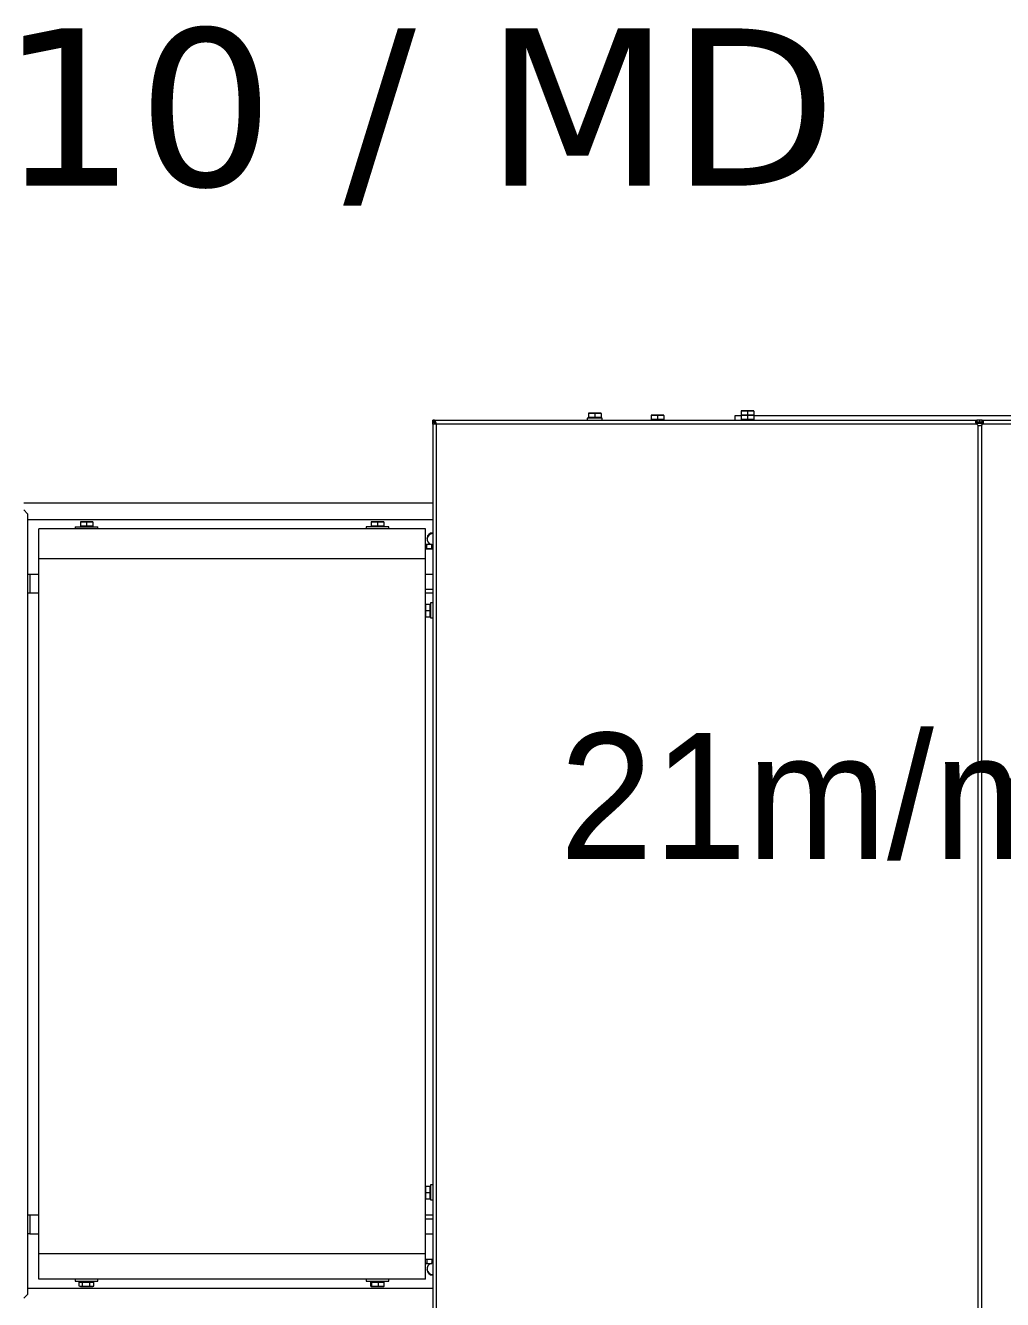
# Model space of a CAD drawing. Header units: millimetres. Extents: x -187347 to 135007, y -6415 to 292048.
# Drawn here: x -55685 to -54909, y 27128 to 28139 of the extents above; entities that cross this region are included whole.
import ezdxf

# ---------------------------------------------------------------- set-up
doc = ezdxf.new("R2010")
doc.units = ezdxf.units.MM
doc.header["$LTSCALE"] = 100
doc.layers.get('0').update_dxf_attribs({"lineweight": 18})
doc.layers.add('Layout Kromeka Details', color=253, linetype='Continuous', lineweight=5)
doc.layers.add('Layout Multivac', color=2, linetype='Continuous')
doc.styles.add('050_100', font='', dxfattribs={"height": 500})
doc.styles.add('SANSSERIFBOLD', font='verdana.ttf', dxfattribs={"height": 250})
doc.styles.get('050_100').set_extended_font_data('Univers')

# ---------------------------------------------------------------- blocks, each defined once
blk = doc.blocks.new('I319 MD_left to right')
at = {"color": 0, "linetype": 'Continuous', "lineweight": 18}
for p, q in [((2498.6, 2822.7), (2498.6, 2824.2)), ((2498.6, 2824.2), (2498.8, 2824.2)), ((2498.6, 2824.2), (2498.6, 2822.7)), ((2498.6, 2824.2), (2498.6, 2824.2)), ((2498.8, 2824.2), (2498.8, 2822.7)), ((2500.1, 2824.2), (2498.8, 2824.2)), ((2500.1, 2824.2), (2930.7, 2824.2)), ((2500.1, 2822.7), (2500.1, 2824.2)), ((2621.3, 2825.8), (2621.3, 2824.2)), ((2633.3, 2825.8), (2621.3, 2825.8)), ((2622.3, 2829.6), (2624.8, 2829.8)), ((2622.3, 2829.8), (2622.3, 2829.6)), ((2624.8, 2829.8), (2622.3, 2829.8)), ((2622.3, 2829.6), (2622.3, 2826.4)), ((2627.3, 2826.4), (2622.3, 2826.4)), ((2622.8, 2826.4), (2622.8, 2825.8)), ((2629.8, 2829.8), (2624.8, 2829.8)), ((2624.8, 2829.8), (2627.3, 2829.6)), ((2627.3, 2829.6), (2629.8, 2829.8)), ((2627.3, 2829.6), (2627.3, 2826.4)), ((2632.3, 2826.4), (2627.3, 2826.4)), ((2629.8, 2829.8), (2632.3, 2829.6)), ((2632.3, 2829.8), (2629.8, 2829.8)), ((2631.7, 2825.8), (2631.7, 2826.4)), ((2632.3, 2829.6), (2632.3, 2829.8)), ((2632.3, 2829.6), (2632.3, 2826.4)), ((2633.3, 2824.2), (2633.3, 2825.8)), ((2672.1, 2828), (2674.6, 2828.2)), ((2672.1, 2828.2), (2672.1, 2828)), ((2674.6, 2828.2), (2672.1, 2828.2)), ((2672.1, 2828), (2672.1, 2824.8)), ((2677.1, 2824.8), (2672.1, 2824.8)), ((2672.6, 2824.8), (2672.6, 2824.2)), ((2674.6, 2828.2), (2677.1, 2828)), ((2679.6, 2828.2), (2674.6, 2828.2)), ((2677.1, 2828), (2679.6, 2828.2)), ((2677.1, 2828), (2677.1, 2824.8)), ((2682.1, 2824.8), (2677.1, 2824.8)), ((2679.6, 2828.2), (2682.1, 2828)), ((2682.1, 2828.2), (2679.6, 2828.2)), ((2681.5, 2824.2), (2681.5, 2824.8)), ((2682.1, 2828), (2682.1, 2828.2)), ((2682.1, 2828), (2682.1, 2824.8)), ((2738.6, 2827.7), (2738.6, 2824.2)), ((2743.5, 2827.7), (2738.6, 2827.7)), ((2743.6, 2831.5), (2746.1, 2831.7)), ((2743.6, 2831.7), (2743.6, 2831.5)), ((2746.1, 2831.7), (2743.6, 2831.7)), ((2743.6, 2831.5), (2743.6, 2828.3)), ((2748.6, 2828.3), (2743.6, 2828.3)), ((2743.6, 2828), (2746.1, 2828.2)), ((2743.6, 2828.2), (2743.6, 2828)), ((2746.1, 2828.2), (2743.6, 2828.2)), ((2743.6, 2828), (2743.6, 2824.8)), ((2748.6, 2824.8), (2743.6, 2824.8)), ((2744.1, 2828.3), (2744.1, 2828.2)), ((2744.1, 2824.8), (2744.1, 2824.2)), ((2746.1, 2831.7), (2748.6, 2831.5)), ((2751.1, 2831.7), (2746.1, 2831.7)), ((2746.1, 2828.2), (2748.6, 2828)), ((2751.1, 2828.2), (2746.1, 2828.2)), ((2748.6, 2831.5), (2748.6, 2828.3)), ((2753.6, 2828.3), (2748.6, 2828.3)), ((2748.6, 2828), (2748.6, 2824.8)), ((2753.6, 2824.8), (2748.6, 2824.8)), ((2751.1, 2831.7), (2753.6, 2831.5)), ((2753.6, 2831.7), (2751.1, 2831.7)), ((2751.1, 2828.2), (2753.6, 2828)), ((2753.6, 2828.2), (2751.1, 2828.2)), ((2753, 2828.2), (2753, 2828.3)), ((2753, 2824.2), (2753, 2824.8)), ((2753.6, 2831.5), (2753.6, 2831.7)), ((2753.6, 2831.5), (2753.6, 2828.3)), ((2753.6, 2828), (2753.6, 2828.2)), ((2753.6, 2828), (2753.6, 2824.8)), ((3112.3, 2827.7), (2753.6, 2827.7)), ((2930.7, 2824.2), (2930.7, 2822.7)), ((2932.9, 2824.2), (2930.7, 2824.2)), ((2932.9, 2824.2), (2933, 2824.2)), ((2932.9, 2824.2), (2932.9, 2822.7)), ((2935.1, 2824.2), (2933, 2824.2)), ((2933, 2822.7), (2933, 2824.2)), ((2935.1, 2824.2), (3365.8, 2824.2)), ((2935.1, 2822.7), (2935.1, 2824.2)), ((2498.8, 2822.7), (2498.6, 2822.7)), ((2498.6, 2822.7), (2498.6, 2822.7)), ((2498.6, 2822.6), (2500.1, 2822.6)), ((2498.6, 2822.4), (2498.6, 2822.6)), ((2500.1, 2822.4), (2498.6, 2822.4)), ((2498.6, 2821), (2498.6, 2822.4)), ((2498.6, 2821), (2498.6, 2114.7)), ((2501.4, 2821), (2498.6, 2821)), ((2500.1, 2822.7), (2498.8, 2822.7)), ((2499, 2822.7), (2498.9, 2822.6)), ((2500.1, 2822.6), (2500.1, 2822.4)), ((2500.1, 2821), (2500.1, 2822.4)), ((2501.4, 2821.2), (2501.4, 2821)), ((2930.4, 2821.2), (2501.4, 2821.2)), ((2501.4, 2821), (2501.4, 2114.7)), ((2930.1, 2822), (2935.8, 2822)), ((2930.4, 2821.2), (2930.5, 2821.2)), ((2932.9, 2822.7), (2930.7, 2822.7)), ((2931.5, 2820.3), (2931.5, 2115.5)), ((2931.5, 2820.3), (2931.6, 2820.3)), ((2932.9, 2822.7), (2933, 2822.7)), ((2935.1, 2822.7), (2933, 2822.7)), ((2934.4, 2820.3), (2934.2, 2820.3)), ((2934.4, 2820.3), (2934.4, 2115.5)), ((2935.4, 2821.2), (2935.3, 2821.2)), ((3364.4, 2821.2), (2935.4, 2821.2)), ((2173.8, 2758.5), (2498.6, 2758.5)), ((2173.8, 2753), (2176.8, 2750)), ((2176.8, 2750), (2176.8, 2130)), ((2176.8, 2745.4), (2498.6, 2745.4)), ((2218.8, 2743.4), (2221.3, 2743.6)), ((2218.8, 2743.6), (2218.8, 2743.4)), ((2221.3, 2743.6), (2218.8, 2743.6)), ((2218.8, 2743.4), (2218.8, 2740.2)), ((2221.3, 2743.6), (2223.8, 2743.4)), ((2226.3, 2743.6), (2221.3, 2743.6)), ((2223.8, 2743.4), (2226.3, 2743.6)), ((2223.8, 2743.4), (2223.8, 2740.2)), ((2226.3, 2743.6), (2228.8, 2743.4)), ((2228.8, 2743.6), (2226.3, 2743.6)), ((2228.8, 2743.4), (2228.8, 2743.6)), ((2228.8, 2743.4), (2228.8, 2740.2)), ((2449.8, 2743.4), (2452.3, 2743.6)), ((2449.8, 2743.6), (2449.8, 2743.4)), ((2452.3, 2743.6), (2449.8, 2743.6)), ((2449.8, 2743.4), (2449.8, 2740.2)), ((2452.3, 2743.6), (2454.8, 2743.4)), ((2457.3, 2743.6), (2452.3, 2743.6)), ((2454.8, 2743.4), (2457.3, 2743.6)), ((2454.8, 2743.4), (2454.8, 2740.2)), ((2457.3, 2743.6), (2459.8, 2743.4)), ((2459.8, 2743.6), (2457.3, 2743.6)), ((2459.8, 2743.4), (2459.8, 2743.6)), ((2459.8, 2743.4), (2459.8, 2740.2)), ((2492.8, 2738), (2185.8, 2738)), ((2185.8, 2714.1), (2185.8, 2738)), ((2214.8, 2739.6), (2214.8, 2738)), ((2214.8, 2739.6), (2215.1, 2739.6)), ((2215.1, 2739.6), (2232.8, 2739.6)), ((2223.8, 2740.2), (2218.8, 2740.2)), ((2219.3, 2740.2), (2219.3, 2739.6)), ((2228.8, 2740.2), (2223.8, 2740.2)), ((2228.2, 2739.6), (2228.2, 2740.2)), ((2232.8, 2738), (2232.8, 2739.6)), ((2445.8, 2739.6), (2445.8, 2738)), ((2463.8, 2739.6), (2445.8, 2739.6)), ((2454.8, 2740.2), (2449.8, 2740.2)), ((2450.3, 2740.2), (2450.3, 2739.6)), ((2459.8, 2740.2), (2454.8, 2740.2)), ((2459.2, 2739.6), (2459.2, 2740.2)), ((2463.8, 2738), (2463.8, 2739.6)), ((2492.8, 2714.1), (2492.8, 2738)), ((2496, 2725.5), (2492.8, 2725.5)), ((2494, 2725.2), (2492.8, 2725.4)), ((2494, 2722.2), (2492.8, 2722.2)), ((2492.8, 2722), (2498.6, 2722)), ((2494, 2722.2), (2494, 2725.2)), ((2498, 2722.2), (2494, 2722.2)), ((2498, 2725.5), (2496, 2725.5)), ((2497.4, 2722), (2497.4, 2722.2)), ((2498, 2725.5), (2498, 2725.2)), ((2498, 2725.4), (2498.6, 2725.3)), ((2498, 2722.2), (2498, 2725.2)), ((2492.8, 2714.1), (2185.8, 2714.1)), ((2185.8, 2162.1), (2185.8, 2714.1)), ((2492.8, 2162.1), (2492.8, 2714.1)), ((2176.8, 2702), (2178.8, 2702)), ((2178.8, 2702), (2178.8, 2687)), ((2178.8, 2702), (2185.8, 2702)), ((2492.8, 2702), (2498.6, 2702)), ((2185.8, 2687), (2176.8, 2687)), ((2492.8, 2690), (2498.6, 2690)), ((2498.6, 2687), (2492.8, 2687)), ((2493, 2675.7), (2493.2, 2678.2)), ((2493.2, 2678.2), (2493, 2678.2)), ((2493, 2678.2), (2493, 2675.7)), ((2493, 2675.7), (2493, 2670.7)), ((2493.2, 2673.2), (2493, 2675.7)), ((2493, 2670.7), (2493.2, 2673.2)), ((2493.2, 2678.2), (2496.4, 2678.2)), ((2493.2, 2673.2), (2496.4, 2673.2)), ((2496.4, 2678.2), (2496.4, 2673.2)), ((2497, 2677.7), (2496.4, 2677.7)), ((2496.4, 2673.2), (2496.4, 2668.2)), ((2498.6, 2679.2), (2497, 2679.2)), ((2497, 2679.2), (2497, 2671)), ((2493.2, 2668.2), (2493, 2670.7)), ((2493, 2670.7), (2493, 2668.2)), ((2493, 2668.2), (2493.2, 2668.2)), ((2493.2, 2668.2), (2496.4, 2668.2)), ((2496.4, 2668.8), (2497, 2668.8)), ((2497, 2671), (2497, 2667.2)), ((2497, 2667.2), (2498.6, 2667.2)), ((2493, 2213.5), (2493.2, 2216)), ((2493.2, 2216), (2493, 2216)), ((2493, 2216), (2493, 2213.5)), ((2493.2, 2216), (2496.4, 2216)), ((2496.4, 2216), (2496.4, 2211)), ((2498.6, 2217), (2497, 2217)), ((2497, 2217), (2497, 2208.8)), ((2493.2, 2211), (2493, 2213.5)), ((2493, 2213.5), (2493, 2208.5)), ((2493, 2208.5), (2493.2, 2211)), ((2493.2, 2206), (2493, 2208.5)), ((2493, 2208.5), (2493, 2206)), ((2493, 2206), (2493.2, 2206)), ((2493.2, 2211), (2496.4, 2211)), ((2493.2, 2206), (2496.4, 2206)), ((2497, 2215.5), (2496.4, 2215.5)), ((2496.4, 2211), (2496.4, 2206)), ((2496.4, 2206.6), (2497, 2206.6)), ((2497, 2208.8), (2497, 2205)), ((2497, 2205), (2498.6, 2205)), ((2185.8, 2193), (2176.8, 2193)), ((2178.8, 2193), (2178.8, 2178)), ((2498.6, 2193), (2492.8, 2193)), ((2492.8, 2190), (2498.6, 2190)), ((2178.8, 2178), (2176.8, 2178)), ((2178.8, 2178), (2185.8, 2178)), ((2492.8, 2178), (2498.6, 2178)), ((2492.8, 2162.1), (2185.8, 2162.1)), ((2185.8, 2142), (2185.8, 2162.1)), ((2492.8, 2142), (2492.8, 2162.1)), ((2492.8, 2158), (2498.6, 2158)), ((2492.8, 2157.9), (2494, 2157.9)), ((2494, 2157.9), (2498, 2157.9)), ((2494, 2157.9), (2494, 2154.9)), ((2497.4, 2157.9), (2497.4, 2158)), ((2498, 2157.9), (2498, 2154.9)), ((2492.8, 2154.5), (2496, 2154.5)), ((2494, 2154.9), (2496, 2154.5)), ((2496, 2154.5), (2498, 2154.5)), ((2498, 2154.9), (2498, 2154.5)), ((2492.8, 2142), (2185.8, 2142)), ((2214.8, 2142), (2214.8, 2140.4)), ((2214.8, 2140.4), (2232.8, 2140.4)), ((2218, 2136.6), (2218, 2139.8)), ((2218, 2139.8), (2220.5, 2139.8)), ((2218.2, 2136.6), (2218.8, 2136.4)), ((2219.3, 2136.4), (2218.2, 2136.6)), ((2218.8, 2136.4), (2219.3, 2136.4)), ((2219.3, 2140.4), (2219.3, 2139.8)), ((2220.5, 2136.6), (2219.3, 2136.4)), ((2219.3, 2136.4), (2223.4, 2136.4)), ((2220.5, 2136.6), (2220.5, 2139.8)), ((2220.5, 2139.8), (2226.3, 2139.8)), ((2223.4, 2136.4), (2220.5, 2136.6)), ((2226.3, 2136.6), (2223.4, 2136.4)), ((2223.4, 2136.4), (2227.9, 2136.4)), ((2226.3, 2136.6), (2226.3, 2139.8)), ((2226.3, 2139.8), (2229.5, 2139.8)), ((2227.9, 2136.4), (2226.3, 2136.6)), ((2227.9, 2136.4), (2228.8, 2136.4)), ((2228.2, 2139.8), (2228.2, 2140.4)), ((2228.8, 2136.4), (2229.3, 2136.6)), ((2229.3, 2136.6), (2229.5, 2136.6)), ((2229.5, 2136.6), (2229.5, 2139.8)), ((2232.8, 2140.4), (2232.8, 2142)), ((2445.8, 2142), (2445.8, 2140.4)), ((2445.8, 2140.4), (2463.8, 2140.4)), ((2449.4, 2136.6), (2449.4, 2139.8)), ((2449.4, 2139.8), (2450.3, 2139.8)), ((2449.8, 2136.4), (2449.4, 2136.6)), ((2450.3, 2136.6), (2449.8, 2136.4)), ((2449.8, 2136.4), (2453, 2136.4)), ((2450.3, 2140.4), (2450.3, 2139.8)), ((2450.3, 2136.6), (2450.3, 2139.8)), ((2450.3, 2139.8), (2455.7, 2139.8)), ((2453, 2136.4), (2450.3, 2136.6)), ((2455.7, 2136.6), (2453, 2136.4)), ((2453, 2136.4), (2457.9, 2136.4)), ((2455.7, 2136.6), (2455.7, 2139.8)), ((2455.7, 2139.8), (2460.2, 2139.8)), ((2457.9, 2136.4), (2455.7, 2136.6)), ((2457.9, 2136.4), (2459.8, 2136.4)), ((2459.2, 2139.8), (2459.2, 2140.4)), ((2459.7, 2136.4), (2460.2, 2136.6)), ((2460.2, 2136.6), (2460.2, 2139.8)), ((2463.8, 2140.4), (2463.8, 2142)), ((2173.8, 2127), (2176.8, 2130)), ((2498.6, 2134.7), (2176.8, 2134.7))]:
    blk.add_line(p, q, dxfattribs=at)
at = {"color": 0, "linetype": 'Continuous', "lineweight": 18, "flags": 128}
for points in [[(2500.1, 2824.2), (2500.4, 2824), (2500.7, 2823.4), (2501, 2822.4), (2501.4, 2821.2)], [(2748.6, 2831.5), (2749.8, 2831.7), (2751.1, 2831.7)], [(2748.6, 2828), (2749.8, 2828.2), (2751.1, 2828.2)], [(2930.4, 2821.2), (2930.2, 2821.8), (2930, 2822.4), (2929.9, 2822.9), (2929.9, 2823.4), (2930, 2823.7), (2930.2, 2824), (2930.4, 2824.2), (2930.7, 2824.2)], [(2935.1, 2824.2), (2935.4, 2824.2), (2935.7, 2824), (2935.8, 2823.7), (2935.9, 2823.4), (2935.9, 2823), (2935.8, 2822.5), (2935.7, 2821.9), (2935.4, 2821.2)], [(2930.5, 2821.2), (2930.3, 2821.5), (2930.1, 2821.8), (2930, 2822.1), (2930, 2822.3), (2930.1, 2822.5), (2930.2, 2822.6), (2930.4, 2822.7), (2930.7, 2822.7)], [(2935.1, 2822.7), (2935.4, 2822.7), (2935.6, 2822.6), (2935.7, 2822.5), (2935.8, 2822.3), (2935.8, 2822.1), (2935.7, 2821.9), (2935.5, 2821.6), (2935.3, 2821.2)], [(2496, 2725.5), (2494.4, 2725.3), (2494, 2725.2)], [(2498, 2725.2), (2496.4, 2725.5), (2496, 2725.5)], [(2492.8, 2154.7), (2493.6, 2154.8), (2494, 2154.9)], [(2496, 2154.5), (2496.1, 2154.5), (2498, 2154.9)], [(2498.6, 2154.7), (2498.1, 2154.7), (2498, 2154.7)], [(2229.5, 2136.6), (2229.2, 2136.6), (2227.9, 2136.4)], [(2460.2, 2136.6), (2459.7, 2136.6), (2457.9, 2136.4)]]:
    blk.add_lwpolyline(points, dxfattribs=at)
at = {"color": 0, "linetype": 'Continuous', "lineweight": 18}
for centre, radius, start, end in [((2499.2, 2820.6), 2.33, 26.831, 68.7111), ((2501.6, 2821.2), 1.5, 127.5306, 180), ((2932.9, 2823), 2.99, 214.8257, 242.3677), ((2933, 2823), 2.99, 214.8257, 242.3677), ((2932.9, 2823.2), 3.28, 243.7934, 296.2066), ((2932.9, 2822.7), 2.75, 241.328, 298.672), ((2932.9, 2823), 2.99, 297.6323, 325.1743), ((2933, 2823), 2.99, 297.6323, 325.1743), ((2498.8, 2730.1), 4.73, 92.2194, 253.4144), ((2498.8, 2729.5), 4.74, 92.2825, 176.7447), ((2498.8, 2150), 4.73, 106.5916, 267.7746), ((2498.8, 2150.5), 4.74, 183.2733, 267.6995)]:
    blk.add_arc(centre, radius, start, end, dxfattribs=at)

msp = doc.modelspace()

# ---------------------------------------------------------------- block references
at = {"layer": 'Layout Multivac'}
msp.add_blockref('I319 MD_left to right', (-57860.5, 25001.6, 3.4), dxfattribs=at)

# ---------------------------------------------------------------- texts
at = {"layer": 'Layout Kromeka Details', "linetype": 'Continuous', "insert": (-55261.2, 27577.5, 3.4), "char_height": 100, "attachment_point": 1, "style": '050_100'}
msp.add_mtext_dynamic_manual_height_columns('21m/min', width=483.168, gutter_width=2500, heights=[0], dxfattribs=at)
at = {"layer": 'Layout Multivac', "style": 'SANSSERIFBOLD', "text_generation_flag": 6}
msp.add_text('I310 / MD', height=125, rotation=180, dxfattribs=at).set_placement((-55865.4, 28012, 6.9))

doc.saveas('drawing.dxf')
